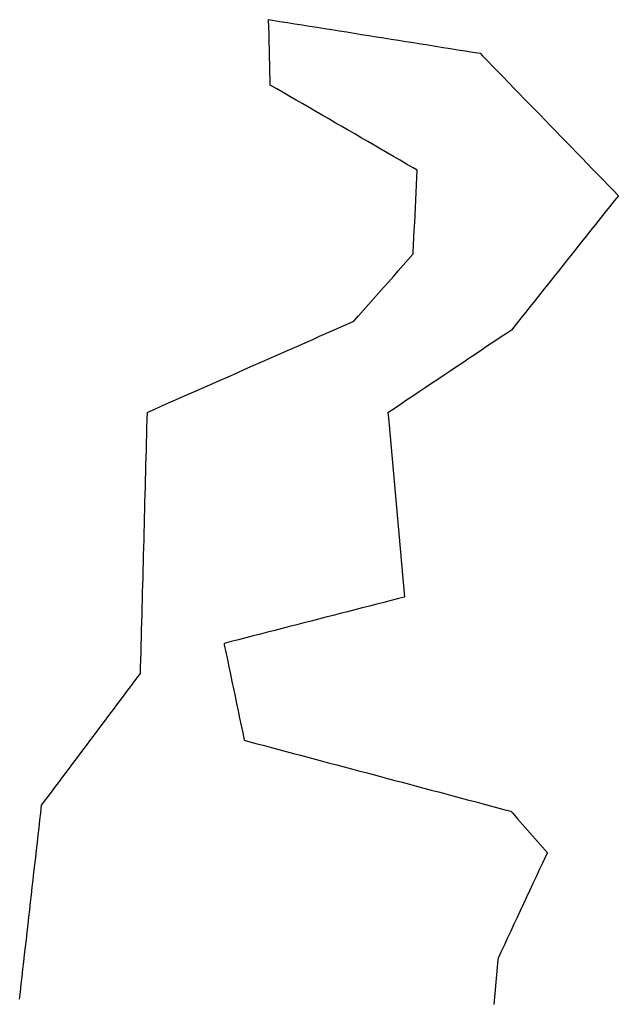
# Model space of a CAD drawing. Header units: millimetres. Extents: x 32 to 3054, y 42 to 5568.
# Drawn here: x 566 to 645.8, y 2305.8 to 2436.2 of the extents above; entities that cross this region are included whole.
import ezdxf

# ---------------------------------------------------------------- set-up
doc = ezdxf.new("R2010")
doc.units = ezdxf.units.MM
doc.layers.add('ALL_ISLANDS', color=7, linetype='Continuous')
doc.layers.add('OUTLINE_ISLAND_01', color=7, linetype='Continuous')

msp = doc.modelspace()

# ---------------------------------------------------------------- linework, layer by layer
at = {"layer": 'ALL_ISLANDS'}
msp.add_lwpolyline([(565.9706, 2305.6872), (566.0834, 2306.6809), (566.1962, 2307.6745), (566.309, 2308.6681), (566.4218, 2309.6617), (566.5346, 2310.6553), (566.6474, 2311.6489), (566.7602, 2312.6426), (566.873, 2313.6362), (566.9858, 2314.6298), (567.0987, 2315.6234), (567.2115, 2316.617), (567.3243, 2317.6106), (567.4371, 2318.6043), (567.5499, 2319.5979), (567.6627, 2320.5915), (567.7755, 2321.5851), (567.8883, 2322.5787), (568.0011, 2323.5724), (568.1139, 2324.566), (568.2267, 2325.5596), (568.3395, 2326.5532), (568.4523, 2327.5468), (568.5651, 2328.5404), (568.6779, 2329.5341), (568.7907, 2330.5277), (568.9035, 2331.5213), (569.4746, 2332.2821), (570.075, 2333.0819), (570.6753, 2333.8816), (571.2756, 2334.6814), (571.8759, 2335.4811), (572.4762, 2336.2809), (573.0766, 2337.0806), (573.6769, 2337.8804), (574.2772, 2338.6802), (574.8775, 2339.4799), (575.4779, 2340.2797), (576.0782, 2341.0794), (576.6785, 2341.8792), (577.2788, 2342.6789), (577.8792, 2343.4787), (578.4795, 2344.2785), (579.0798, 2345.0782), (579.6801, 2345.878), (580.2804, 2346.6777), (580.8808, 2347.4775), (581.4811, 2348.2773), (582.0814, 2349.077), (582.1034, 2349.9149), (582.1296, 2350.9146), (582.1558, 2351.9143), (582.182, 2352.9139), (582.2082, 2353.9136), (582.2344, 2354.9132), (582.2606, 2355.9129), (582.2868, 2356.9125), (582.3131, 2357.9122), (582.3393, 2358.9119), (582.3655, 2359.9115), (582.3917, 2360.9112), (582.4179, 2361.9108), (582.4441, 2362.9105), (582.4703, 2363.9101), (582.4965, 2364.9098), (582.5227, 2365.9094), (582.5489, 2366.9091), (582.5751, 2367.9088), (582.6013, 2368.9084), (582.6275, 2369.9081), (582.6538, 2370.9077), (582.68, 2371.9074), (582.7062, 2372.907), (582.7324, 2373.9067), (582.7586, 2374.9064), (582.7848, 2375.906), (582.811, 2376.9057), (582.8372, 2377.9053), (582.8634, 2378.905), (582.8896, 2379.9046), (582.9158, 2380.9043), (582.942, 2381.904), (582.9683, 2382.9036), (582.9945, 2383.9033), (583.0743, 2383.9385), (583.9892, 2384.3422), (584.9041, 2384.7459), (585.819, 2385.1496), (586.7339, 2385.5534), (587.6487, 2385.9571), (588.5636, 2386.3608), (589.4785, 2386.7645), (590.3934, 2387.1682), (591.3083, 2387.5719), (592.2232, 2387.9756), (593.138, 2388.3794), (594.0529, 2388.7831), (594.9678, 2389.1868), (595.8827, 2389.5905), (596.7976, 2389.9942), (597.7125, 2390.3979), (598.6274, 2390.8016), (599.5422, 2391.2054), (600.4571, 2391.6091), (601.372, 2392.0128), (602.2869, 2392.4165), (603.2018, 2392.8202), (604.1167, 2393.2239), (605.0316, 2393.6276), (605.9464, 2394.0313), (606.8613, 2394.4351), (607.7762, 2394.8388), (608.6911, 2395.2425), (609.606, 2395.6462), (610.5209, 2396.0499), (611.1495, 2396.7642), (611.8101, 2397.5149), (612.4707, 2398.2656), (613.1314, 2399.0164), (613.792, 2399.7671), (614.4527, 2400.5178), (615.1133, 2401.2685), (615.7739, 2402.0192), (616.4346, 2402.7699), (617.0952, 2403.5206), (617.7558, 2404.2713), (618.4165, 2405.022), (618.4246, 2405.1936), (618.472, 2406.1925), (618.5193, 2407.1913), (618.5667, 2408.1902), (618.614, 2409.1891), (618.6614, 2410.188), (618.7088, 2411.1868), (618.7561, 2412.1857), (618.8035, 2413.1846), (618.8509, 2414.1835), (618.8982, 2415.1824), (618.9456, 2416.1812), (618.4098, 2416.4915), (617.5445, 2416.9926), (616.6791, 2417.4936), (615.8137, 2417.9947), (614.9483, 2418.4958), (614.0829, 2418.9969), (613.2175, 2419.498), (612.3521, 2419.9991), (611.4867, 2420.5002), (610.6213, 2421.0013), (609.7559, 2421.5024), (608.8905, 2422.0035), (608.0252, 2422.5046), (607.1598, 2423.0057), (606.2944, 2423.5068), (605.429, 2424.0079), (604.5636, 2424.509), (603.6982, 2425.0101), (602.8328, 2425.5112), (601.9674, 2426.0123), (601.102, 2426.5134), (600.2366, 2427.0145), (599.3712, 2427.5156), (599.353, 2428.2521), (599.3283, 2429.2517), (599.3035, 2430.2514), (599.2787, 2431.2511), (599.254, 2432.2508), (599.2292, 2433.2505), (599.2045, 2434.2502), (599.1797, 2435.2499), (599.155, 2436.2496), (599.68, 2436.166), (600.6675, 2436.0088), (601.6551, 2435.8516), (602.6427, 2435.6944), (603.6302, 2435.5371), (604.6178, 2435.3799), (605.6054, 2435.2227), (606.5929, 2435.0655), (607.5805, 2434.9082), (608.5681, 2434.751), (609.5556, 2434.5938), (610.5432, 2434.4366), (611.5307, 2434.2794), (612.5183, 2434.1221), (613.5059, 2433.9649), (614.4934, 2433.8077), (615.481, 2433.6505), (616.4686, 2433.4933), (617.4561, 2433.336), (618.4437, 2433.1788), (619.4312, 2433.0216), (620.4188, 2432.8644), (621.4064, 2432.7071), (622.3939, 2432.5499), (623.3815, 2432.3927), (624.3691, 2432.2355), (625.3566, 2432.0783), (626.3442, 2431.921), (627.3318, 2431.7638), (627.6515, 2431.4344), (628.348, 2430.7169), (629.0445, 2429.9993), (629.7411, 2429.2818), (630.4376, 2428.5642), (631.1341, 2427.8467), (631.8306, 2427.1292), (632.5271, 2426.4116), (633.2236, 2425.6941), (633.9202, 2424.9765), (634.6167, 2424.259), (635.3132, 2423.5414), (636.0097, 2422.8239), (636.7062, 2422.1064), (637.4027, 2421.3888), (638.0993, 2420.6713), (638.7958, 2419.9537), (639.4923, 2419.2362), (640.1888, 2418.5187), (640.8853, 2417.8011), (641.5818, 2417.0836), (642.2783, 2416.366), (642.9749, 2415.6485), (643.6714, 2414.931), (644.3679, 2414.2134), (645.0644, 2413.4959), (645.7609, 2412.7783), (645.2076, 2412.0831), (644.5849, 2411.3006), (643.9621, 2410.5182), (643.3394, 2409.7358), (642.7167, 2408.9533), (642.094, 2408.1709), (641.4712, 2407.3885), (640.8485, 2406.606), (640.2258, 2405.8236), (639.603, 2405.0411), (638.9803, 2404.2587), (638.3576, 2403.4763), (637.7349, 2402.6938), (637.1121, 2401.9114), (636.4894, 2401.1289), (635.8667, 2400.3465), (635.244, 2399.5641), (634.6212, 2398.7816), (633.9985, 2397.9992), (633.3758, 2397.2167), (632.753, 2396.4343), (632.1303, 2395.6519), (631.5076, 2394.8694), (630.8295, 2394.4147), (629.999, 2393.8576), (629.1685, 2393.3006), (628.338, 2392.7436), (627.5075, 2392.1866), (626.677, 2391.6296), (625.8465, 2391.0726), (625.016, 2390.5156), (624.1855, 2389.9585), (623.355, 2389.4015), (622.5245, 2388.8445), (621.694, 2388.2875), (620.8635, 2387.7305), (620.033, 2387.1735), (619.2025, 2386.6164), (618.372, 2386.0594), (617.5415, 2385.5024), (616.711, 2384.9454), (615.8805, 2384.3884), (615.05, 2383.8314), (615.1091, 2383.1779), (615.1991, 2382.1819), (615.2891, 2381.186), (615.3791, 2380.1901), (615.4692, 2379.1941), (615.5592, 2378.1982), (615.6492, 2377.2022), (615.7392, 2376.2063), (615.8292, 2375.2104), (615.9193, 2374.2144), (616.0093, 2373.2185), (616.0993, 2372.2225), (616.1893, 2371.2266), (616.2794, 2370.2307), (616.3694, 2369.2347), (616.4594, 2368.2388), (616.5494, 2367.2428), (616.6394, 2366.2469), (616.7295, 2365.251), (616.8195, 2364.255), (616.9095, 2363.2591), (616.9995, 2362.2631), (617.0895, 2361.2672), (617.1796, 2360.2713), (617.2696, 2359.2753), (616.4554, 2359.0664), (615.4868, 2358.818), (614.5181, 2358.5695), (613.5495, 2358.321), (612.5809, 2358.0725), (611.6122, 2357.824), (610.6436, 2357.5755), (609.675, 2357.327), (608.7063, 2357.0785), (607.7377, 2356.83), (606.7691, 2356.5815), (605.8004, 2356.333), (604.8318, 2356.0845), (603.8632, 2355.836), (602.8945, 2355.5876), (601.9259, 2355.3391), (600.9573, 2355.0906), (599.9886, 2354.8421), (599.02, 2354.5936), (598.0514, 2354.3451), (597.0827, 2354.0966), (596.1141, 2353.8481), (595.1455, 2353.5996), (594.1768, 2353.3511), (593.2082, 2353.1026), (593.2473, 2352.9156), (593.4517, 2351.9367), (593.6562, 2350.9579), (593.8607, 2349.979), (594.0652, 2349.0001), (594.2697, 2348.0212), (594.4742, 2347.0424), (594.6786, 2346.0635), (594.8831, 2345.0846), (595.0876, 2344.1058), (595.2921, 2343.1269), (595.4966, 2342.148), (595.7011, 2341.1692), (595.9055, 2340.1903), (596.6525, 2339.9914), (597.6189, 2339.7341), (598.5852, 2339.4768), (599.5515, 2339.2194), (600.5179, 2338.9621), (601.4842, 2338.7048), (602.4505, 2338.4475), (603.4168, 2338.1902), (604.3832, 2337.9329), (605.3495, 2337.6756), (606.3158, 2337.4183), (607.2822, 2337.161), (608.2485, 2336.9037), (609.2148, 2336.6463), (610.1811, 2336.389), (611.1475, 2336.1317), (612.1138, 2335.8744), (613.0801, 2335.6171), (614.0465, 2335.3598), (615.0128, 2335.1025), (615.9791, 2334.8452), (616.9454, 2334.5879), (617.9118, 2334.3305), (618.8781, 2334.0732), (619.8444, 2333.8159), (620.8108, 2333.5586), (621.7771, 2333.3013), (622.7434, 2333.044), (623.7097, 2332.7867), (624.6761, 2332.5294), (625.6424, 2332.2721), (626.6087, 2332.0147), (627.5751, 2331.7574), (628.5414, 2331.5001), (629.5077, 2331.2428), (630.474, 2330.9855), (631.4404, 2330.7282), (631.6736, 2330.4626), (632.3333, 2329.7111), (632.9931, 2328.9596), (633.6528, 2328.2082), (634.3126, 2327.4567), (634.9723, 2326.7052), (635.6321, 2325.9537), (636.2919, 2325.2022), (636.0664, 2324.7198), (635.6431, 2323.8139), (635.2198, 2322.9079), (634.7964, 2322.0019), (634.3731, 2321.0959), (633.9497, 2320.19), (633.5264, 2319.284), (633.103, 2318.378), (632.6797, 2317.4721), (632.2564, 2316.5661), (631.833, 2315.6601), (631.4097, 2314.7542), (630.9863, 2313.8482), (630.563, 2312.9422), (630.1396, 2312.0362), (629.7163, 2311.1303), (629.6986, 2310.931), (629.6102, 2309.9349), (629.5218, 2308.9388), (629.4334, 2307.9427), (629.345, 2306.9466), (629.2566, 2305.9505), (629.1682, 2304.9545)], dxfattribs=at)
at = {"layer": 'OUTLINE_ISLAND_01'}
msp.add_lwpolyline([(565.9706, 2305.6872), (566.0834, 2306.6809), (566.1962, 2307.6745), (566.309, 2308.6681), (566.4218, 2309.6617), (566.5346, 2310.6553), (566.6474, 2311.6489), (566.7602, 2312.6426), (566.873, 2313.6362), (566.9858, 2314.6298), (567.0987, 2315.6234), (567.2115, 2316.617), (567.3243, 2317.6106), (567.4371, 2318.6043), (567.5499, 2319.5979), (567.6627, 2320.5915), (567.7755, 2321.5851), (567.8883, 2322.5787), (568.0011, 2323.5724), (568.1139, 2324.566), (568.2267, 2325.5596), (568.3395, 2326.5532), (568.4523, 2327.5468), (568.5651, 2328.5404), (568.6779, 2329.5341), (568.7907, 2330.5277), (568.9035, 2331.5213), (569.4746, 2332.2821), (570.075, 2333.0819), (570.6753, 2333.8816), (571.2756, 2334.6814), (571.8759, 2335.4811), (572.4762, 2336.2809), (573.0766, 2337.0806), (573.6769, 2337.8804), (574.2772, 2338.6802), (574.8775, 2339.4799), (575.4779, 2340.2797), (576.0782, 2341.0794), (576.6785, 2341.8792), (577.2788, 2342.6789), (577.8792, 2343.4787), (578.4795, 2344.2785), (579.0798, 2345.0782), (579.6801, 2345.878), (580.2804, 2346.6777), (580.8808, 2347.4775), (581.4811, 2348.2773), (582.0814, 2349.077), (582.1034, 2349.9149), (582.1296, 2350.9146), (582.1558, 2351.9143), (582.182, 2352.9139), (582.2082, 2353.9136), (582.2344, 2354.9132), (582.2606, 2355.9129), (582.2868, 2356.9125), (582.3131, 2357.9122), (582.3393, 2358.9119), (582.3655, 2359.9115), (582.3917, 2360.9112), (582.4179, 2361.9108), (582.4441, 2362.9105), (582.4703, 2363.9101), (582.4965, 2364.9098), (582.5227, 2365.9094), (582.5489, 2366.9091), (582.5751, 2367.9088), (582.6013, 2368.9084), (582.6275, 2369.9081), (582.6538, 2370.9077), (582.68, 2371.9074), (582.7062, 2372.907), (582.7324, 2373.9067), (582.7586, 2374.9064), (582.7848, 2375.906), (582.811, 2376.9057), (582.8372, 2377.9053), (582.8634, 2378.905), (582.8896, 2379.9046), (582.9158, 2380.9043), (582.942, 2381.904), (582.9683, 2382.9036), (582.9945, 2383.9033), (583.0743, 2383.9385), (583.9892, 2384.3422), (584.9041, 2384.7459), (585.819, 2385.1496), (586.7339, 2385.5534), (587.6487, 2385.9571), (588.5636, 2386.3608), (589.4785, 2386.7645), (590.3934, 2387.1682), (591.3083, 2387.5719), (592.2232, 2387.9756), (593.138, 2388.3794), (594.0529, 2388.7831), (594.9678, 2389.1868), (595.8827, 2389.5905), (596.7976, 2389.9942), (597.7125, 2390.3979), (598.6274, 2390.8016), (599.5422, 2391.2054), (600.4571, 2391.6091), (601.372, 2392.0128), (602.2869, 2392.4165), (603.2018, 2392.8202), (604.1167, 2393.2239), (605.0316, 2393.6276), (605.9464, 2394.0313), (606.8613, 2394.4351), (607.7762, 2394.8388), (608.6911, 2395.2425), (609.606, 2395.6462), (610.5209, 2396.0499), (611.1495, 2396.7642), (611.8101, 2397.5149), (612.4707, 2398.2656), (613.1314, 2399.0164), (613.792, 2399.7671), (614.4527, 2400.5178), (615.1133, 2401.2685), (615.7739, 2402.0192), (616.4346, 2402.7699), (617.0952, 2403.5206), (617.7558, 2404.2713), (618.4165, 2405.022), (618.4246, 2405.1936), (618.472, 2406.1925), (618.5193, 2407.1913), (618.5667, 2408.1902), (618.614, 2409.1891), (618.6614, 2410.188), (618.7088, 2411.1868), (618.7561, 2412.1857), (618.8035, 2413.1846), (618.8509, 2414.1835), (618.8982, 2415.1824), (618.9456, 2416.1812), (618.4098, 2416.4915), (617.5445, 2416.9926), (616.6791, 2417.4936), (615.8137, 2417.9947), (614.9483, 2418.4958), (614.0829, 2418.9969), (613.2175, 2419.498), (612.3521, 2419.9991), (611.4867, 2420.5002), (610.6213, 2421.0013), (609.7559, 2421.5024), (608.8905, 2422.0035), (608.0252, 2422.5046), (607.1598, 2423.0057), (606.2944, 2423.5068), (605.429, 2424.0079), (604.5636, 2424.509), (603.6982, 2425.0101), (602.8328, 2425.5112), (601.9674, 2426.0123), (601.102, 2426.5134), (600.2366, 2427.0145), (599.3712, 2427.5156), (599.353, 2428.2521), (599.3283, 2429.2517), (599.3035, 2430.2514), (599.2787, 2431.2511), (599.254, 2432.2508), (599.2292, 2433.2505), (599.2045, 2434.2502), (599.1797, 2435.2499), (599.155, 2436.2496), (599.68, 2436.166), (600.6675, 2436.0088), (601.6551, 2435.8516), (602.6427, 2435.6944), (603.6302, 2435.5371), (604.6178, 2435.3799), (605.6054, 2435.2227), (606.5929, 2435.0655), (607.5805, 2434.9082), (608.5681, 2434.751), (609.5556, 2434.5938), (610.5432, 2434.4366), (611.5307, 2434.2794), (612.5183, 2434.1221), (613.5059, 2433.9649), (614.4934, 2433.8077), (615.481, 2433.6505), (616.4686, 2433.4933), (617.4561, 2433.336), (618.4437, 2433.1788), (619.4312, 2433.0216), (620.4188, 2432.8644), (621.4064, 2432.7071), (622.3939, 2432.5499), (623.3815, 2432.3927), (624.3691, 2432.2355), (625.3566, 2432.0783), (626.3442, 2431.921), (627.3318, 2431.7638), (627.6515, 2431.4344), (628.348, 2430.7169), (629.0445, 2429.9993), (629.7411, 2429.2818), (630.4376, 2428.5642), (631.1341, 2427.8467), (631.8306, 2427.1292), (632.5271, 2426.4116), (633.2236, 2425.6941), (633.9202, 2424.9765), (634.6167, 2424.259), (635.3132, 2423.5414), (636.0097, 2422.8239), (636.7062, 2422.1064), (637.4027, 2421.3888), (638.0993, 2420.6713), (638.7958, 2419.9537), (639.4923, 2419.2362), (640.1888, 2418.5187), (640.8853, 2417.8011), (641.5818, 2417.0836), (642.2783, 2416.366), (642.9749, 2415.6485), (643.6714, 2414.931), (644.3679, 2414.2134), (645.0644, 2413.4959), (645.7609, 2412.7783), (645.2076, 2412.0831), (644.5849, 2411.3006), (643.9621, 2410.5182), (643.3394, 2409.7358), (642.7167, 2408.9533), (642.094, 2408.1709), (641.4712, 2407.3885), (640.8485, 2406.606), (640.2258, 2405.8236), (639.603, 2405.0411), (638.9803, 2404.2587), (638.3576, 2403.4763), (637.7349, 2402.6938), (637.1121, 2401.9114), (636.4894, 2401.1289), (635.8667, 2400.3465), (635.244, 2399.5641), (634.6212, 2398.7816), (633.9985, 2397.9992), (633.3758, 2397.2167), (632.753, 2396.4343), (632.1303, 2395.6519), (631.5076, 2394.8694), (630.8295, 2394.4147), (629.999, 2393.8576), (629.1685, 2393.3006), (628.338, 2392.7436), (627.5075, 2392.1866), (626.677, 2391.6296), (625.8465, 2391.0726), (625.016, 2390.5156), (624.1855, 2389.9585), (623.355, 2389.4015), (622.5245, 2388.8445), (621.694, 2388.2875), (620.8635, 2387.7305), (620.033, 2387.1735), (619.2025, 2386.6164), (618.372, 2386.0594), (617.5415, 2385.5024), (616.711, 2384.9454), (615.8805, 2384.3884), (615.05, 2383.8314), (615.1091, 2383.1779), (615.1991, 2382.1819), (615.2891, 2381.186), (615.3791, 2380.1901), (615.4692, 2379.1941), (615.5592, 2378.1982), (615.6492, 2377.2022), (615.7392, 2376.2063), (615.8292, 2375.2104), (615.9193, 2374.2144), (616.0093, 2373.2185), (616.0993, 2372.2225), (616.1893, 2371.2266), (616.2794, 2370.2307), (616.3694, 2369.2347), (616.4594, 2368.2388), (616.5494, 2367.2428), (616.6394, 2366.2469), (616.7295, 2365.251), (616.8195, 2364.255), (616.9095, 2363.2591), (616.9995, 2362.2631), (617.0895, 2361.2672), (617.1796, 2360.2713), (617.2696, 2359.2753), (616.4554, 2359.0664), (615.4868, 2358.818), (614.5181, 2358.5695), (613.5495, 2358.321), (612.5809, 2358.0725), (611.6122, 2357.824), (610.6436, 2357.5755), (609.675, 2357.327), (608.7063, 2357.0785), (607.7377, 2356.83), (606.7691, 2356.5815), (605.8004, 2356.333), (604.8318, 2356.0845), (603.8632, 2355.836), (602.8945, 2355.5876), (601.9259, 2355.3391), (600.9573, 2355.0906), (599.9886, 2354.8421), (599.02, 2354.5936), (598.0514, 2354.3451), (597.0827, 2354.0966), (596.1141, 2353.8481), (595.1455, 2353.5996), (594.1768, 2353.3511), (593.2082, 2353.1026), (593.2473, 2352.9156), (593.4517, 2351.9367), (593.6562, 2350.9579), (593.8607, 2349.979), (594.0652, 2349.0001), (594.2697, 2348.0212), (594.4742, 2347.0424), (594.6786, 2346.0635), (594.8831, 2345.0846), (595.0876, 2344.1058), (595.2921, 2343.1269), (595.4966, 2342.148), (595.7011, 2341.1692), (595.9055, 2340.1903), (596.6525, 2339.9914), (597.6189, 2339.7341), (598.5852, 2339.4768), (599.5515, 2339.2194), (600.5179, 2338.9621), (601.4842, 2338.7048), (602.4505, 2338.4475), (603.4168, 2338.1902), (604.3832, 2337.9329), (605.3495, 2337.6756), (606.3158, 2337.4183), (607.2822, 2337.161), (608.2485, 2336.9037), (609.2148, 2336.6463), (610.1811, 2336.389), (611.1475, 2336.1317), (612.1138, 2335.8744), (613.0801, 2335.6171), (614.0465, 2335.3598), (615.0128, 2335.1025), (615.9791, 2334.8452), (616.9454, 2334.5879), (617.9118, 2334.3305), (618.8781, 2334.0732), (619.8444, 2333.8159), (620.8108, 2333.5586), (621.7771, 2333.3013), (622.7434, 2333.044), (623.7097, 2332.7867), (624.6761, 2332.5294), (625.6424, 2332.2721), (626.6087, 2332.0147), (627.5751, 2331.7574), (628.5414, 2331.5001), (629.5077, 2331.2428), (630.474, 2330.9855), (631.4404, 2330.7282), (631.6736, 2330.4626), (632.3333, 2329.7111), (632.9931, 2328.9596), (633.6528, 2328.2082), (634.3126, 2327.4567), (634.9723, 2326.7052), (635.6321, 2325.9537), (636.2919, 2325.2022), (636.0664, 2324.7198), (635.6431, 2323.8139), (635.2198, 2322.9079), (634.7964, 2322.0019), (634.3731, 2321.0959), (633.9497, 2320.19), (633.5264, 2319.284), (633.103, 2318.378), (632.6797, 2317.4721), (632.2564, 2316.5661), (631.833, 2315.6601), (631.4097, 2314.7542), (630.9863, 2313.8482), (630.563, 2312.9422), (630.1396, 2312.0362), (629.7163, 2311.1303), (629.6986, 2310.931), (629.6102, 2309.9349), (629.5218, 2308.9388), (629.4334, 2307.9427), (629.345, 2306.9466), (629.2566, 2305.9505), (629.1682, 2304.9545)], dxfattribs=at)

doc.saveas('drawing.dxf')
